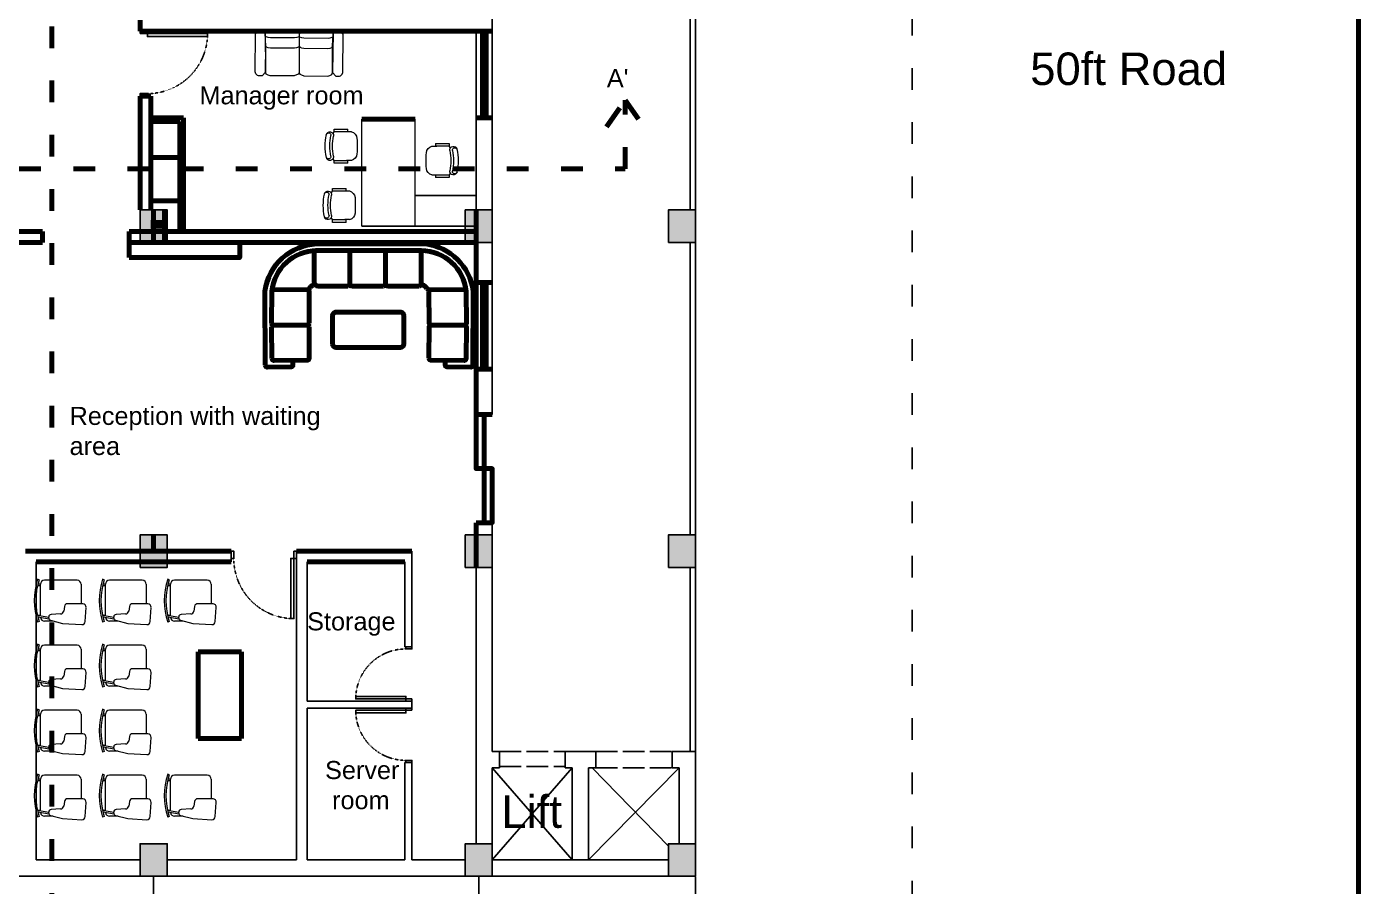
# Model space of a CAD drawing. Header units: inches. Extents: x 2702 to 16065, y 1501 to 3657.
# Drawn here: x 10300 to 11038, y 1973 to 2449 of the extents above; entities that cross this region are included whole.
import ezdxf

# ---------------------------------------------------------------- set-up
doc = ezdxf.new("R2010")
doc.units = ezdxf.units.IN
for name, pattern in [('ACAD_ISO02W100', [15, 12, -3]), ('ACAD_ISO03W100', [30, 12, -18]), ('DASHED', [19.05, 12.7, -6.35]), ('HIDDEN4', [0.09375, 0.0625, -0.03125])]:
    doc.linetypes.add(name, pattern=pattern)
doc.layers.add('A-FURNITURE', color=255, linetype='Continuous', lineweight=5)
doc.layers.add('muebles', color=17, linetype='Continuous', lineweight=0)
for name, color, linetype in [('dimensions', 210, 'Continuous'), ('sanitary', 110, 'Continuous'), ('text', 10, 'Continuous')]:
    doc.layers.add(name, color=color, linetype=linetype)
doc.styles.get("Standard").update_dxf_attribs({"font": 'arial.ttf'})
doc.dimstyles.new('ISO-25', dxfattribs={"dimtxt": 3, "dimasz": 2.5, "dimexe": 0, "dimexo": 0.625, "dimtad": 0, "dimlunit": 4, "dimtxsty": 'Standard', "dimcen": 2.5, "dimadec": 0, "dimazin": 0, "dimtfac": 1, "dimtmove": 0, "dimatfit": 3, "dimfxl": 1, "dimarcsym": 0})

# ---------------------------------------------------------------- blocks, each defined once
blk = doc.blocks.new('*D77')
at = {"layer": 'Defpoints', "color": 0, "transparency": 16777216}
for p in [(10190.56, 1978.23), (10670.56, 1978.23), (10670.56, 1911.44)]:
    blk.add_point(p, dxfattribs=at)
at = {"layer": 'dimensions', "color": 0, "lineweight": -2, "transparency": 16777216}
for p, q in [((10190.56, 1977.61), (10190.56, 1911.44)), ((10670.56, 1977.61), (10670.56, 1911.44)), ((10193.06, 1911.44), (10427.33, 1911.44)), ((10668.06, 1911.44), (10433.79, 1911.44))]:
    blk.add_line(p, q, dxfattribs=at)
at = {"layer": 'dimensions', "color": 0, "transparency": 16777216}
for points in [[(10193.06, 1911.85), (10193.06, 1911.02), (10190.56, 1911.44)], [(10668.06, 1911.85), (10668.06, 1911.02), (10670.56, 1911.44)]]:
    blk.add_solid(points, dxfattribs=at)
at = {"layer": 'dimensions', "color": 0, "transparency": 16777216, "insert": (10430.56, 1911.44), "char_height": 3, "attachment_point": 5}
blk.add_mtext("40'", dxfattribs=at)
blk = doc.blocks.new('*D78')
at = {"layer": 'Defpoints', "color": 0, "transparency": 16777216}
for p in [(10190.56, 1978.23), (10370.56, 1978.23), (10370.56, 1961.26)]:
    blk.add_point(p, dxfattribs=at)
at = {"layer": 'dimensions', "color": 0, "lineweight": -2, "transparency": 16777216}
for p, q in [((10190.56, 1977.61), (10190.56, 1961.26)), ((10370.56, 1977.61), (10370.56, 1961.26)), ((10193.06, 1961.26), (10277.53, 1961.26)), ((10368.06, 1961.26), (10283.59, 1961.26))]:
    blk.add_line(p, q, dxfattribs=at)
at = {"layer": 'dimensions', "color": 0, "transparency": 16777216}
for points in [[(10193.06, 1961.68), (10193.06, 1960.85), (10190.56, 1961.26)], [(10368.06, 1961.68), (10368.06, 1960.85), (10370.56, 1961.26)]]:
    blk.add_solid(points, dxfattribs=at)
at = {"layer": 'dimensions', "color": 0, "transparency": 16777216, "insert": (10280.56, 1961.26), "char_height": 3, "attachment_point": 5}
blk.add_mtext("15'", dxfattribs=at)
blk = doc.blocks.new('*D79')
at = {"layer": 'Defpoints', "color": 0, "transparency": 16777216}
for p in [(10370.56, 1978.23), (10550.56, 1978.23), (10550.56, 1962.08)]:
    blk.add_point(p, dxfattribs=at)
at = {"layer": 'dimensions', "color": 0, "lineweight": -2, "transparency": 16777216}
for p, q in [((10370.56, 1977.61), (10370.56, 1962.08)), ((10550.56, 1977.61), (10550.56, 1962.08)), ((10373.06, 1962.08), (10457.53, 1962.08)), ((10548.06, 1962.08), (10463.59, 1962.08))]:
    blk.add_line(p, q, dxfattribs=at)
at = {"layer": 'dimensions', "color": 0, "transparency": 16777216}
for points in [[(10373.06, 1962.5), (10373.06, 1961.67), (10370.56, 1962.08)], [(10548.06, 1962.5), (10548.06, 1961.67), (10550.56, 1962.08)]]:
    blk.add_solid(points, dxfattribs=at)
at = {"layer": 'dimensions', "color": 0, "transparency": 16777216, "insert": (10460.56, 1962.08), "char_height": 3, "attachment_point": 5}
blk.add_mtext("15'", dxfattribs=at)
blk = doc.blocks.new('*D75')
at = {"layer": 'Defpoints', "color": 0, "transparency": 16777216}
for p in [(10550.56, 1978.23), (10670.56, 1978.23), (10670.56, 1961.64)]:
    blk.add_point(p, dxfattribs=at)
at = {"layer": 'dimensions', "color": 0, "lineweight": -2, "transparency": 16777216}
for p, q in [((10550.56, 1977.61), (10550.56, 1961.64)), ((10670.56, 1977.61), (10670.56, 1961.64)), ((10553.06, 1961.64), (10607.53, 1961.64)), ((10668.06, 1961.64), (10613.59, 1961.64))]:
    blk.add_line(p, q, dxfattribs=at)
at = {"layer": 'dimensions', "color": 0, "transparency": 16777216}
for points in [[(10553.06, 1962.06), (10553.06, 1961.23), (10550.56, 1961.64)], [(10668.06, 1962.06), (10668.06, 1961.23), (10670.56, 1961.64)]]:
    blk.add_solid(points, dxfattribs=at)
at = {"layer": 'dimensions', "color": 0, "transparency": 16777216, "insert": (10610.56, 1961.64), "char_height": 3, "attachment_point": 5}
blk.add_mtext("10'", dxfattribs=at)
blk = doc.blocks.new('silla-27')
at = {"layer": 'muebles', "color": 7, "lineweight": 0, "ltscale": 0.06, "true_color": 0xffffff}
for p, q in [((88.028, 38.088), (88.028, 37.688)), ((88.078, 38.138), (88.318, 38.138)), ((88.529, 37.795), (88.529, 37.688)), ((88.022, 37.623), (88.016, 37.604)), ((88.466, 37.638), (88.078, 37.638)), ((88.535, 37.623), (88.541, 37.604))]:
    blk.add_line(p, q, dxfattribs=at)
at = {"layer": 'muebles', "color": 7, "lineweight": 0, "true_color": 0xffffff}
for p, q in [((88.318, 38.16), (88.316, 37.974)), ((88.536, 38.188), (88.361, 38.199)), ((88.559, 37.911), (88.573, 38.145)), ((88.35, 37.934), (88.409, 37.924)), ((88.442, 37.886), (88.448, 37.769)), ((88.52, 37.762), (88.559, 37.911)), ((88.486, 37.74), (88.459, 37.602)), ((88.491, 37.74), (88.478, 37.74)), ((88.507, 37.745), (88.48, 37.607)), ((88.078, 37.638), (88.078, 37.606)), ((88.098, 37.638), (88.098, 37.602)), ((88.459, 37.638), (88.459, 37.602))]:
    blk.add_line(p, q, dxfattribs=at)
at = {"layer": 'muebles', "color": 7, "lineweight": 0, "ltscale": 0.06, "true_color": 0xffffff}
for centre, radius, start, end in [((88.078, 38.088), 0.05, 90, 180), ((88.279, 38.403), 0.841, 251.8194, 288.1806), ((88.279, 38.403), 0.821, 251.8194, 288.1806), ((88.078, 37.688), 0.05, 180, 270), ((88.479, 37.688), 0.05, 278.8356, 0)]:
    blk.add_arc(centre, radius, start, end, dxfattribs=at)
at = {"layer": 'muebles', "color": 7, "lineweight": 0, "true_color": 0xffffff}
for centre, radius, start, end in [((88.358, 38.159), 0.04, 86.1907, 179.3804), ((88.533, 38.148), 0.04, 356.6293, 86.1907), ((88.356, 37.973), 0.04, 179.3804, 260.5493), ((88.402, 37.884), 0.04, 2.866, 80.5493), ((88.478, 37.77), 0.03, 182.866, 270), ((88.491, 37.77), 0.03, 270, 345.2388)]:
    blk.add_arc(centre, radius, start, end, dxfattribs=at)
blk = doc.blocks.new('chair')
at = {"xscale": 45.16169396645301, "yscale": 45.15961764463297, "zscale": 45.16169396645301, "rotation": 89.99999999999999}
blk.add_blockref('silla-27', (1699.03, -3975.24), dxfattribs=at)
blk = doc.blocks.new('CH3')
for p, q in [((-259, 349), (-259, 141)), ((-218, 349), (-259, 349)), ((-218, 142), (-218, 349)), ((259, 350), (218, 350)), ((218, 350), (218, 142)), ((259, 142), (259, 350)), ((-218, 89), (-218, 163)), ((218, 87), (218, 162))]:
    blk.add_line(p, q)
at = {"linetype": 'Continuous'}
for p, q in [((-218, 141), (-259, 141)), ((259, 142), (218, 142))]:
    blk.add_line(p, q, dxfattribs=at)
for centre, radius, start, end in [((-163, 416), 55.3, 99.8988, 279.7522), ((-166, 436), 35.2, 94.9128, 274.9128), ((0, -348), 836, 78.0899, 101.9101), ((-4, -349), 766, 78.0112, 101.9888), ((163, 416), 55.3, 260.2478, 80.1012), ((159, 437), 36.2, 265.0872, 70.3213), ((18, -535), 913, 91.1567, 100.8714), ((-18, -535), 913, 79.1286, 88.8433), ((-111, 115), 111, 193.2566, 265.9234), ((0, 1666), 1666, 265.9234, 274.0766), ((111, 115), 111, 274.0766, 345.8334)]:
    blk.add_arc(centre, radius, start, end, dxfattribs=at)
for centre, start, end in [((-181, 309), 90.7226, 132.8382), ((180, 309), 47.1618, 87.5717)]:
    blk.add_arc(centre, 54.9, start, end)
blk = doc.blocks.new('office tab')
for p, q in [((4401.4, 2548.2), (4401.4, 2464.2)), ((4443.4, 2548.2), (4443.4, 2464.2))]:
    blk.add_line(p, q)
at = {"color": 0}
blk.add_line((4491.4, 2548.2), (4491.4, 2524.2), dxfattribs=at)
at = {"color": 0, "lineweight": 100}
blk.add_line((4401.4, 2464.2), (4443.4, 2464.2), dxfattribs=at)
at = {"layer": 'sanitary', "color": 0}
for p, q in [((4401.4, 2548.2), (4491.4, 2548.2)), ((4443.4, 2524.2), (4491.4, 2524.2))]:
    blk.add_line(p, q, dxfattribs=at)
at = {"color": 0, "xscale": 0.05165857493706992, "yscale": 0.05165857493706992, "zscale": 0.05165857493706992}
for p, rotation in [((4396.4, 2531.9), 89.99999999999999), ((4452.1, 2496.7), 270), ((4397.9, 2485.3), 89.99999999999999)]:
    blk.add_blockref('CH3', p, dxfattribs=dict(at, rotation=rotation))
blk = doc.blocks.new('4ftwin')
at = {"color": 7, "lineweight": 100, "true_color": 0xffffff}
for p, q in [((0, 0), (9, 0)), ((3.5, 0), (3.5, -48)), ((5.5, 0), (5.5, -48)), ((0, -48), (9, -48))]:
    blk.add_line(p, q, dxfattribs=at)
blk = doc.blocks.new('A$C0CE462CD')
for p, q in [((860, 100), (860, 0)), ((860, 0), (894, 0))]:
    blk.add_line(p, q)
blk.add_lwpolyline([(860, 100), (860, 920), (818, 920), (818, 100)], close=True)
for points in [[(6, 0), (40, 0), (40, 100), (6, 100)], [(6, 100), (6, 0)], [(860, 100), (894, 100), (894, 0)]]:
    blk.add_lwpolyline(points)
at = {"linetype": 'HIDDEN4'}
blk.add_arc((859, 102), 819, 92.8508, 180.1309, dxfattribs=at)
blk = doc.blocks.new('12PCOU16')
at = {"color": 0, "linetype": 'ByBlock'}
for points in [[(-33.06, 29.95), (-35.14, 28.36), (-35.08, 27.62), (-35.3, 25.17), (-34.36, 23.28), (-2.78, 22.92), (-0.03, 25.21), (-0.03, 27.62), (-0.03, 27.62), (-0.26, 28.4), (-1.38, 29.51), (-2.93, 29.96), (-33.06, 29.95)], [(-30.87, 0), (-30.25, 1.66), (-30.05, 3.17), (-30.05, 19.69), (-30.25, 21.21), (-31.05, 23.33)], [(-23.5, 0), (-2.65, 0), (-1.32, 0.48), (-0.72, 1.72), (0, 3.25), (0, 3.25), (0, 19.62), (-0.39, 21.14), (-1.32, 22.39), (-2.78, 22.92), (-23.51, 22.87)], [(-30.87, 0), (-30.25, -1.66), (-30.05, -3.17), (-30.05, -19.69), (-30.25, -21.21), (-31, -23.21)], [(-23.5, 0), (-2.65, 0), (-1.32, -0.48), (-0.72, -1.72), (0, -3.25), (0, -3.25), (0, -19.62), (-0.39, -21.14), (-1.32, -22.39), (-2.78, -22.92), (-23.51, -22.87)], [(-33.06, -29.95), (-35.14, -28.36), (-35.08, -27.62), (-35.3, -25.17), (-34.36, -23.28), (-2.78, -22.92), (-0.03, -25.21), (-0.03, -27.62), (-0.03, -27.62), (-0.26, -28.4), (-1.38, -29.51), (-2.93, -29.96), (-33.06, -29.95)]]:
    blk.add_lwpolyline(points, dxfattribs=at)
for points in [[(-23.5, 0), (-22.65, 0.47), (-22.11, 1.72), (-21.88, 3.23), (-21.88, 19.63), (-22.11, 21.15), (-22.65, 22.4), (-23.51, 22.87), (-33.55, 23.32), (-34.49, 22.2), (-35.08, 20.94), (-35.33, 19.56), (-35.15, 3.2), (-34.9, 1.81), (-34.31, 0.56), (-33.28, 0)], [(-23.5, 0), (-22.65, -0.47), (-22.11, -1.72), (-21.88, -3.23), (-21.88, -19.63), (-22.11, -21.15), (-22.65, -22.4), (-23.51, -22.87), (-33.55, -23.32), (-34.49, -22.2), (-35.08, -20.94), (-35.33, -19.56), (-35.15, -3.2), (-34.9, -1.81), (-34.31, -0.56), (-33.28, 0)]]:
    blk.add_lwpolyline(points, close=True, dxfattribs=at)
blk = doc.blocks.new('A$C26D713EC')
at = {"layer": 'A-FURNITURE', "color": 0, "lineweight": 100}
for p, q in [((465, 663), (471, 1705)), ((501, 1734), (831, 1731)), ((861, 1701), (860, 1639)), ((3001, 1701), (3001, 1639)), ((3361, 1734), (3030, 1731)), ((3396, 663), (3391, 1705)), ((564, 1611), (560, 1171)), ((1060, 1637), (594, 1641)), ((1086, 1167), (1090, 1607)), ((2775, 1167), (2771, 1607)), ((2801, 1637), (3267, 1641)), ((3298, 1611), (3301, 1171)), ((590, 1141), (1056, 1144)), ((590, 1141), (1056, 1137)), ((2802, 1141), (3272, 1141)), ((2802, 1141), (3272, 1141)), ((3272, 1141), (2805, 1144)), ((3272, 1141), (2805, 1137)), ((564, 670), (560, 1110)), ((1086, 1114), (1090, 674)), ((2775, 1114), (2771, 674)), ((3298, 670), (3301, 1110)), ((1064, 644), (568, 641)), ((1197, 562), (1197, 92)), ((1668, 592), (1227, 592)), ((1698, 92), (1698, 562)), ((2170, 592), (1728, 592)), ((2200, 562), (2200, 92)), ((2651, 592), (2230, 592)), ((2798, 644), (3267, 641)), ((2701, 122), (2701, 542)), ((1130, 0), (2666, 0)), ((1197, 92), (2671, 92))]:
    blk.add_line(p, q, dxfattribs=at)
blk.add_lwpolyline([(2443, 1408), (2443, 1008, -0.414214), (2393, 958), (1493, 958, -0.414214), (1443, 1008), (1443, 1408, -0.414214), (1493, 1458), (2393, 1458, -0.414214)], format="xyb", close=True, dxfattribs=at)
for centre, radius, start, end in [((501, 1704), 30, 89.5108, 179.5108), ((831, 1701), 30, 359.5108, 89.5108), ((3031, 1701), 30, 90.4892, 180.4892), ((3361, 1704), 30, 0.4892, 90.4892), ((594, 1611), 30, 89.5108, 179.5108), ((1060, 1607), 30, 359.5108, 89.5108), ((2801, 1607), 30, 90.4892, 180.4892), ((3268, 1611), 30, 0.4892, 90.4892), ((590, 1171), 30, 179.5108, 269.5108), ((590, 1111), 30, 90.4892, 180.4892), ((1056, 1167), 30, 269.5108, 359.5108), ((1056, 1114), 30, 0.4892, 90.4892), ((2805, 1167), 30, 180.4892, 270.4892), ((2805, 1114), 30, 89.5108, 179.5108), ((3271, 1171), 30, 270.4892, 0.4892), ((3271, 1111), 30, 359.5108, 89.5108), ((1240, 775), 783, 188.2633, 261.8793), ((1203, 734), 642, 185.6868, 269.457), ((1060, 674), 30, 270.4892, 0.4892), ((1081, 605), 42.3, 32.1353, 113.9957), ((1208, 675), 103, 207.4835, 250.2467), ((1151, 536), 48.2, 18.0106, 63.5102), ((1227, 562), 30, 90, 180), ((1668, 562), 30, 0, 90), ((1728, 562), 30, 90, 180), ((2170, 562), 30, 0, 90), ((2230, 562), 30, 90, 180), ((2651, 542), 50, 0, 90), ((2659, 734), 642, 270.543, 354.3132), ((2635, 768), 768, 272.2764, 352.1351), ((2725, 550), 30, 109.7533, 180), ((2680, 675), 103, 289.7533, 332.5165), ((2801, 674), 30, 179.5108, 269.5108), ((2798, 614), 30, 89.5968, 152.5165), ((3268, 671), 30, 269.5108, 359.5108), ((2671, 122), 30, 270, 0)]:
    blk.add_arc(centre, radius, start, end, dxfattribs=at)

msp = doc.modelspace()

# ---------------------------------------------------------------- hatches: boundary and pattern name
at = {"linetype": 'ACAD_ISO03W100', "lineweight": 100}
h = msp.add_hatch(color=256, dxfattribs=at)
h.dxf.hatch_style = 1
h.paths.add_polyline_path([(10205.562, 1996.231), (10190.562, 1996.231), (10190.562, 1978.231), (10205.562, 1978.231)])
h.paths.add_polyline_path([(10378.062, 1996.231), (10363.062, 1996.231), (10363.062, 1978.231), (10378.062, 1978.231)])
h.paths.add_polyline_path([(10558.062, 1996.231), (10543.062, 1996.231), (10543.062, 1978.231), (10558.062, 1978.231)])
h.paths.add_polyline_path([(10670.562, 1996.231), (10655.562, 1996.231), (10655.562, 1978.231), (10670.562, 1978.231)])
h.paths.add_polyline_path([(10558.062, 2167.231), (10543.062, 2167.231), (10543.062, 2149.231), (10558.062, 2149.231)])
h.paths.add_polyline_path([(10378.062, 2167.231), (10363.062, 2167.231), (10363.062, 2149.231), (10378.062, 2149.231)])
h.paths.add_polyline_path([(10205.562, 2167.231), (10190.562, 2167.231), (10190.562, 2149.231), (10205.562, 2149.231)])
h.paths.add_polyline_path([(10670.562, 2347.231), (10655.562, 2347.231), (10655.562, 2329.231), (10670.562, 2329.231)])
h.paths.add_polyline_path([(10558.062, 2347.231), (10543.062, 2347.231), (10543.062, 2329.231), (10558.062, 2329.231)])
h.paths.add_polyline_path([(10378.062, 2347.231), (10363.062, 2347.231), (10363.062, 2329.231), (10378.062, 2329.231)])
h.paths.add_polyline_path([(10205.562, 2347.231), (10190.562, 2347.231), (10190.562, 2329.231), (10205.562, 2329.231)])
h.paths.add_polyline_path([(10205.562, 2527.231), (10190.562, 2527.231), (10190.562, 2509.231), (10205.562, 2509.231)])
h.paths.add_polyline_path([(10378.062, 2527.231), (10363.062, 2527.231), (10363.062, 2509.231), (10378.062, 2509.231)])
h.paths.add_polyline_path([(10558.062, 2527.231), (10543.062, 2527.231), (10543.062, 2509.231), (10558.062, 2509.231)])
h.paths.add_polyline_path([(10670.562, 2527.231), (10655.562, 2527.231), (10655.562, 2509.231), (10670.562, 2509.231)])
h.paths.add_polyline_path([(10670.562, 2707.231), (10655.562, 2707.231), (10655.562, 2689.231), (10670.562, 2689.231)])
h.paths.add_polyline_path([(10558.062, 2707.231), (10543.062, 2707.231), (10543.062, 2689.231), (10558.062, 2689.231)])
h.paths.add_polyline_path([(10378.062, 2707.231), (10363.062, 2707.231), (10363.062, 2689.231), (10378.062, 2689.231)])
h.paths.add_polyline_path([(10205.562, 2707.231), (10190.562, 2707.231), (10190.562, 2689.231), (10205.562, 2689.231)])
h.paths.add_polyline_path([(10205.562, 2878.231), (10190.562, 2878.231), (10190.562, 2860.231), (10205.562, 2860.231)])
h.paths.add_polyline_path([(10378.062, 2878.231), (10363.062, 2878.231), (10363.062, 2860.231), (10378.062, 2860.231)])
h.paths.add_polyline_path([(10558.062, 2878.231), (10543.062, 2878.231), (10543.062, 2860.231), (10558.062, 2860.231)])
h.paths.add_polyline_path([(10670.562, 2878.231), (10655.562, 2878.231), (10655.562, 2860.231), (10670.562, 2860.231)])
h = msp.add_hatch(color=256, dxfattribs=at)
h.dxf.hatch_style = 1
h.paths.add_polyline_path([(10670.562, 2167.231), (10655.562, 2167.231), (10655.562, 2149.231), (10670.562, 2149.231)])

# ---------------------------------------------------------------- linework, layer by layer
at = {"linetype": 'ACAD_ISO03W100'}
msp.add_line((10790.562, 3175.706), (10790.562, 1749.887), dxfattribs=at)
for p, q in [((10670.562, 2878.231), (10670.562, 1978.231)), ((10558.062, 2869.231), (10558.062, 2233.926)), ((10667.562, 2509.231), (10667.562, 2347.231)), ((10549.062, 2446.231), (10549.062, 2416.231)), ((10549.062, 2446.231), (10549.062, 2347.231)), ((10549.062, 2446.231), (10549.062, 2347.231)), ((10667.562, 2329.231), (10667.562, 2167.231)), ((10558.062, 2173.926), (10558.062, 2167.231)), ((10558.062, 2167.231), (10558.062, 2047.231)), ((10413.562, 2158.231), (10413.562, 2152.231)), ((10449.562, 2158.231), (10449.562, 2071.231)), ((10513.562, 2158.231), (10513.562, 2105.231)), ((10305.562, 2152.231), (10305.562, 1987.231)), ((10455.562, 2152.231), (10455.562, 2075.231)), ((10509.562, 2152.231), (10509.562, 2105.231)), ((10549.062, 2149.231), (10549.062, 1996.231)), ((10667.562, 2149.231), (10667.562, 2047.231)), ((10509.562, 2105.231), (10513.562, 2105.231)), ((10455.562, 2075.231), (10513.562, 2075.231)), ((10513.562, 2075.231), (10513.562, 2071.231)), ((10449.562, 2071.231), (10449.562, 1987.231)), ((10455.562, 2071.231), (10455.562, 1987.231)), ((10455.562, 2071.231), (10513.562, 2071.231)), ((10558.062, 2047.231), (10562.062, 2047.231)), ((10562.062, 2047.231), (10562.062, 2038.231)), ((10598.312, 2047.231), (10615.312, 2047.231)), ((10598.312, 2038.231), (10598.312, 2047.231)), ((10615.312, 2038.231), (10615.312, 2047.231)), ((10657.562, 2047.231), (10657.562, 2038.231)), ((10657.562, 2047.231), (10670.562, 2047.231)), ((10509.562, 2041.231), (10509.562, 1987.231)), ((10509.562, 2041.231), (10513.562, 2041.231)), ((10513.562, 2041.231), (10513.562, 1987.231)), ((10558.062, 2038.231), (10558.062, 1996.231)), ((10558.062, 2038.231), (10562.062, 2038.231)), ((10598.312, 2038.231), (10602.312, 2038.231)), ((10602.312, 1987.231), (10602.312, 2038.231)), ((10611.312, 2038.231), (10615.312, 2038.231)), ((10611.312, 1987.231), (10611.312, 2038.231)), ((10657.562, 2038.231), (10661.562, 2038.231)), ((10661.562, 2038.231), (10661.562, 1996.231)), ((10305.562, 1987.231), (10363.062, 1987.231)), ((10378.062, 1987.231), (10449.562, 1987.231)), ((10378.062, 1987.231), (10449.562, 1987.231)), ((10455.562, 1987.231), (10509.562, 1987.231)), ((10513.562, 1987.231), (10543.062, 1987.231)), ((10558.062, 1987.231), (10655.562, 1987.231)), ((10190.562, 1978.231), (10670.562, 1978.231))]:
    msp.add_line(p, q)
at = {"color": 7, "lineweight": 100, "true_color": 0xffffff}
for p, q in [((10363.062, 2410.231), (10369.062, 2410.231)), ((10370.562, 2347.231), (10370.562, 2329.231)), ((10370.562, 2329.231), (10370.562, 2347.231)), ((10370.562, 2347.231), (10370.562, 2338.231)), ((10370.562, 2329.231), (10370.562, 2347.231)), ((10376.562, 2347.231), (10376.562, 2329.231)), ((10376.562, 2329.231), (10376.562, 2347.231)), ((10549.062, 2347.231), (10549.062, 2233.926)), ((10370.562, 2338.231), (10378.062, 2338.231)), ((10308.965, 2335.231), (10190.562, 2335.231)), ((10549.062, 2335.231), (10356.965, 2335.231)), ((10308.965, 2329.231), (10190.562, 2329.231)), ((10549.062, 2329.231), (10356.965, 2329.231)), ((10549.062, 2173.926), (10549.062, 2167.231)), ((10370.562, 2167.231), (10370.562, 2158.231)), ((10549.062, 2167.231), (10549.062, 2149.231))]:
    msp.add_line(p, q, dxfattribs=at)
at = {"linetype": 'ACAD_ISO02W100'}
for p, q in [((10562.062, 2047.231), (10598.312, 2047.231)), ((10615.312, 2047.231), (10657.562, 2047.231)), ((10562.062, 2039), (10598.312, 2039)), ((10615.312, 2038.231), (10657.562, 2038.231))]:
    msp.add_line(p, q, dxfattribs=at)
at = {"color": 10}
for p, q in [((10602.312, 2038.231), (10558.062, 1987.231)), ((10558.062, 2038.231), (10602.312, 1987.231)), ((10661.562, 2038.231), (10611.312, 1987.231)), ((10613.312, 2038.231), (10655.562, 1994.92))]:
    msp.add_line(p, q, dxfattribs=at)
at = {"color": 7, "linetype": 'ACAD_ISO03W100', "lineweight": 100, "true_color": 0xffffff}
for points in [[(10352.105, 2958.772), (10314.246, 2958.772), (10314.246, 1877.872), (10358.057, 1877.872)], [(10026.135, 2407.887), (10026.135, 2370.028), (10631.603, 2370.028), (10631.603, 2407.887)]]:
    msp.add_lwpolyline(points, dxfattribs=at)
at = {"color": 7, "linetype": 'DASHED', "lineweight": 100, "true_color": 0xffffff}
msp.add_lwpolyline([(10621.271, 2393.275), (10631.603, 2407.887), (10641.935, 2393.275)], dxfattribs=at)
for points in [[(10363.062, 2329.231), (10363.062, 2347.231), (10378.062, 2347.231), (10378.062, 2329.231)], [(10543.062, 2329.231), (10543.062, 2347.231), (10558.062, 2347.231), (10558.062, 2329.231)], [(10655.562, 2329.231), (10655.562, 2347.231), (10670.562, 2347.231), (10670.562, 2329.231)], [(10363.062, 2149.231), (10363.062, 2167.231), (10378.062, 2167.231), (10378.062, 2149.231)], [(10543.062, 2149.231), (10543.062, 2167.231), (10558.062, 2167.231), (10558.062, 2149.231)], [(10655.562, 2149.231), (10655.562, 2167.231), (10670.562, 2167.231), (10670.562, 2149.231)], [(10363.062, 1978.231), (10363.062, 1996.231), (10378.062, 1996.231), (10378.062, 1978.231)], [(10363.062, 1978.231), (10363.062, 1996.231), (10378.062, 1996.231), (10378.062, 1978.231)], [(10543.062, 1978.231), (10543.062, 1996.231), (10558.062, 1996.231), (10558.062, 1978.231)], [(10543.062, 1978.231), (10543.062, 1996.231), (10558.062, 1996.231), (10558.062, 1978.231)], [(10655.562, 1978.231), (10655.562, 1996.231), (10670.562, 1996.231), (10670.562, 1978.231)]]:
    msp.add_lwpolyline(points, close=True)
at = {"color": 7, "lineweight": 100, "true_color": 0xffffff}
for points in [[(10356.965, 2320.794), (10418.194, 2320.794), (10418.194, 2329.231), (10356.965, 2329.231)], [(10549.062, 2233.926), (10553.562, 2233.926), (10553.562, 2203.926), (10549.062, 2203.926)], [(10553.562, 2203.926), (10558.062, 2203.926), (10558.062, 2173.926), (10553.562, 2173.926)]]:
    msp.add_lwpolyline(points, close=True, dxfattribs=at)
at = {"layer": 'A-FURNITURE', "lineweight": 100}
for p, q in [((10387.062, 2398.231), (10369.062, 2398.231)), ((10385.062, 2396.231), (10369.062, 2396.231)), ((10395.145, 2102.549), (10395.145, 2054.549)), ((10419.145, 2102.549), (10395.145, 2102.549)), ((10419.145, 2054.549), (10419.145, 2102.549)), ((10395.145, 2054.549), (10419.145, 2054.549))]:
    msp.add_line(p, q, dxfattribs=at)
for points in [[(10385.062, 2335.231), (10385.062, 2396.231)], [(10387.062, 2335.231), (10387.062, 2398.231)], [(10369.062, 2376.231), (10385.062, 2376.231)], [(10369.062, 2352.231), (10385.062, 2352.231)], [(10369.062, 2340.231), (10378.062, 2340.231)], [(10369.062, 2338.231), (10378.062, 2338.231)]]:
    msp.add_lwpolyline(points, dxfattribs=at)
at = {"layer": 'dimensions', "color": 7, "lineweight": 100, "true_color": 0xffffff}
msp.add_line((11037.507, 3175.706), (11037.507, 1749.887), dxfattribs=at)
at = {"layer": 'sanitary', "color": 7, "lineweight": 100, "true_color": 0xffffff}
for p, q in [((10363.062, 2446.231), (10363.062, 2452.231)), ((10363.062, 2446.231), (10549.062, 2446.231)), ((10363.062, 2347.231), (10363.062, 2410.231)), ((10369.062, 2347.231), (10369.062, 2410.231)), ((10308.965, 2335.231), (10308.965, 2329.231)), ((10356.965, 2335.231), (10356.965, 2329.231)), ((10549.062, 2233.926), (10558.062, 2233.926)), ((10549.062, 2203.926), (10558.062, 2203.926)), ((10549.062, 2173.926), (10558.062, 2173.926)), ((10299.562, 2158.231), (10413.562, 2158.231)), ((10449.562, 2158.231), (10513.562, 2158.231)), ((10305.562, 2152.231), (10413.562, 2152.231)), ((10455.562, 2152.231), (10509.562, 2152.231))]:
    msp.add_line(p, q, dxfattribs=at)

# ---------------------------------------------------------------- block references
at = {"color": 7, "lineweight": 100, "true_color": 0xffffff}
for p, xscale, yscale, zscale, rotation in [((10363.062, 2409.985), -0.04054794520548879, 0.04054794520548879, 0.04054794520548879, 270), ((10413.316, 2158.231), -0.04054794520548879, 0.04054794520548879, 0.04054794520548879, 180.0000000019238), ((10513.562, 2105.437), -0.0337899543379069, 0.0337899543379069, 0.0337899543379069, 90), ((10513.562, 2041.026), 0.0337899543379069, 0.0337899543379069, 0.0337899543379069, 89.9999999999935)]:
    msp.add_blockref('A$C0CE462CD', p, dxfattribs=dict(at, xscale=xscale, yscale=yscale, zscale=zscale, rotation=rotation))
for p in [(10549.062, 2446.231), (10549.062, 2306.978)]:
    msp.add_blockref('4ftwin', p, dxfattribs=at)
at = {"layer": 'A-FURNITURE', "lineweight": 100}
for name, p, xscale, yscale, zscale, rotation in [('12PCOU16', (10451.05, 2421.411), 0.7000000000000001, 0.81, 0.8085995557176454, 269.7569137219533), ('office tab', (7389.151, 4131.027), -0.7035450054069052, 0.7035450054069052, 0.7035450054069052, 180)]:
    msp.add_blockref(name, p, dxfattribs=dict(at, xscale=xscale, yscale=yscale, zscale=zscale, rotation=rotation))
at = {"layer": 'A-FURNITURE', "xscale": 0.03937007874015748, "yscale": 0.03937007874015748, "zscale": 0.03937007874015748, "rotation": 180}
msp.add_blockref('A$C26D713EC', (10565.844, 2328.363), dxfattribs=at)
at = {"layer": 'A-FURNITURE', "rotation": 180}
for p in [(10307.175, 2142.404), (10343.175, 2142.404), (10379.175, 2142.404), (10307.175, 2106.404), (10343.175, 2106.404), (10307.175, 2070.404), (10343.175, 2070.404), (10307.175, 2034.404), (10343.175, 2034.404), (10379.175, 2034.404)]:
    msp.add_blockref('chair', p, dxfattribs=at)

# ---------------------------------------------------------------- texts
at = {"color": 7, "lineweight": 100, "true_color": 0xffffff, "insert": (10617.58, 2425.144), "char_height": 10, "attachment_point": 1}
msp.add_mtext_dynamic_manual_height_columns(" A'", width=103.86333, gutter_width=12.5, heights=[0], dxfattribs=at)
at = {"layer": 'text', "color": 18, "lineweight": 100, "true_color": 0x000000, "char_height": 18, "attachment_point": 1}
for s, width, insert in [('{\\C7;50ft Road}', 246.94435, (10855.845, 2434.356)), ('{\\C7;Lift}', 16.58079, (10563.075, 2022.997))]:
    msp.add_mtext_dynamic_manual_height_columns(s, width=width, gutter_width=12.5, heights=[0], dxfattribs=dict(at, insert=insert))
at = {"layer": 'text', "color": 7, "lineweight": 100, "true_color": 0xffffff, "char_height": 10, "attachment_point": 1}
for s, insert in [('Manager room', (10395.931, 2415.65)), ('Reception with waiting area', (10324.016, 2238.13)), ('Storage', (10455.555, 2124.366)), ('Server\\P room', (10465.474, 2042.025))]:
    msp.add_mtext_dynamic_manual_height_columns(s, width=150.81033, gutter_width=12.5, heights=[0], dxfattribs=dict(at, insert=insert))

# ---------------------------------------------------------------- dimensions: what is measured, and where the dimension line sits
at = {"layer": 'dimensions', "color": 215, "true_color": 0xa953a0}
for base, p1, p2, picture, middle in [((10670.562, 1911.435), (10190.562, 1978.231), (10670.562, 1978.231), '*D77', (10430.562, 1911.435)), ((10370.562, 1961.262), (10190.562, 1978.231), (10370.562, 1978.231), '*D78', (10280.562, 1961.262)), ((10550.562, 1962.085), (10370.562, 1978.231), (10550.562, 1978.231), '*D79', (10460.562, 1962.085)), ((10670.562, 1961.643), (10550.562, 1978.231), (10670.562, 1978.231), '*D75', (10610.562, 1961.643))]:
    dim = msp.add_linear_dim(base=base, p1=p1, p2=p2, dimstyle='ISO-25', dxfattribs=at)
    dim.commit()
    dim.dimension.update_dxf_attribs({"geometry": picture, "text_midpoint": middle})

doc.saveas('drawing.dxf')
